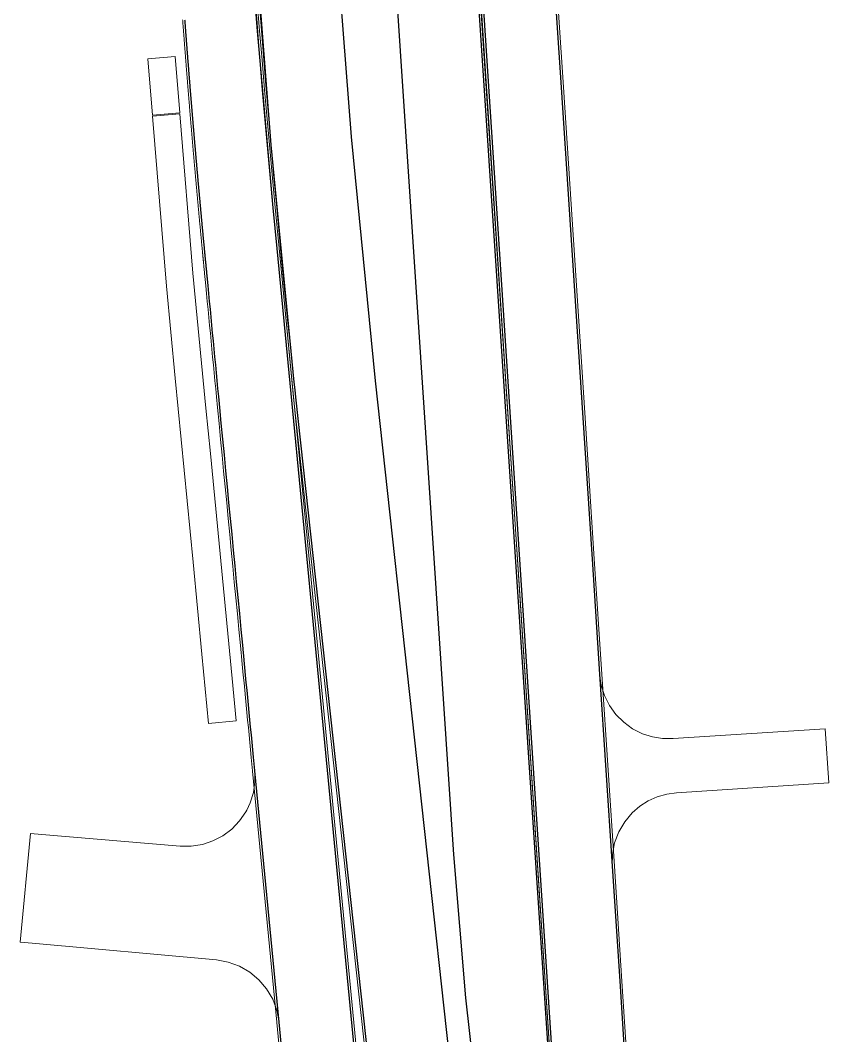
# Model space of a CAD drawing. Header units: metres. Extents: x 105145 to 106173, y 111785 to 118130.
# Drawn here: x 105866.5 to 105936.6, y 117326.3 to 117414.4 of the extents above; entities that cross this region are included whole.
import ezdxf

# ---------------------------------------------------------------- set-up
doc = ezdxf.new("R2010")
doc.units = ezdxf.units.M
for name, color, linetype, lineweight in [('10-PAV-BOCACALLE', 9, 'CONTINUOUS', 13), ('10-PAV-CALZADA-BRT', 12, 'CONTINUOUS', 30), ('10-PAV-CALZADA-MIXTA', 8, 'CONTINUOUS', 30), ('10-PAV-CICLORUTA', 76, 'CONTINUOUS', 18), ('10-PAV-SARDINEL', 252, 'CONTINUOUS', 13)]:
    doc.layers.add(name, color=color, linetype=linetype, lineweight=lineweight)

msp = doc.modelspace()

# ---------------------------------------------------------------- linework, layer by layer
at = {"layer": '10-PAV-BOCACALLE'}
for points in [[(105917.8277, 117341.0329), (105916.7363, 117357.6973), (105916.8749, 117356.7499), (105917.1625, 117355.8367), (105917.5916, 117354.9808), (105918.1515, 117354.2041), (105918.8278, 117353.5263), (105919.6033, 117352.9648), (105920.4582, 117352.5337), (105921.3182, 117352.2564), (105922.2101, 117352.1115), (105923.1137, 117352.1021), (105936.3093, 117352.9623), (105936.6149, 117348.2721), (105923.4247, 117347.4123), (105922.5692, 117347.2943), (105921.7395, 117347.0546), (105920.9528, 117346.6984), (105920.2253, 117346.2328), (105919.5723, 117345.6677), (105918.9151, 117344.888), (105918.3994, 117344.0082), (105918.0402, 117343.0539), (105917.8478, 117342.0524), (105917.8277, 117341.0329)], [(105888.9311, 117327.5192), (105888.7405, 117328.5364), (105888.3779, 117329.5057), (105887.8541, 117330.3983), (105887.1848, 117331.1876), (105886.3897, 117331.8501), (105885.4927, 117332.3662), (105884.5203, 117332.7204), (105883.5015, 117332.9023), (105867.5239, 117334.3495), (105866.4815, 117334.4439), (105867.3593, 117343.8817), (105868.3436, 117343.7976), (105880.3475, 117342.7787), (105881.318, 117342.775), (105882.2764, 117342.9278), (105883.1976, 117343.233), (105884.0576, 117343.6828), (105884.8338, 117344.2654), (105885.5059, 117344.9654), (105886.0564, 117345.7647), (105886.1315, 117345.8999), (105886.4289, 117346.5387), (105886.7069, 117347.4345), (105886.8419, 117348.3628), (105886.8305, 117349.3007), (105888.9311, 117327.5192)]]:
    msp.add_lwpolyline(points, close=True, dxfattribs=at)
at = {"layer": '10-PAV-CALZADA-BRT'}
for points in [[(105882.9785, 117584.4545), (105893.5419, 117425.5473), (105895.1807, 117404.3226), (105897.2725, 117383.1377), (105904.5071, 117317.0921)], [(105911.4741, 117189.2018), (105890.3867, 117381.7125), (105890.3143, 117382.3755), (105890.2423, 117383.0382), (105888.2314, 117403.603), (105886.6443, 117424.2049), (105877.8369, 117556.2667)], [(105906.5327, 117317.238), (105905.1241, 117329.6289), (105904.1029, 117342.0577), (105893.0977, 117507.61), (105890.2717, 117550.1217), (105890.1861, 117551.4089), (105890.1003, 117552.6957)], [(105897.1707, 117551.8735), (105897.2563, 117550.5859), (105900.0885, 117507.9806), (105918.1927, 117235.6379)]]:
    msp.add_lwpolyline(points, dxfattribs=at)
at = {"layer": '10-PAV-CALZADA-MIXTA'}
for points in [[(105875.5457, 117584.6099), (105886.1051, 117426.2769), (105887.1478, 117412.2086), (105888.3981, 117398.1573), (105888.7381, 117394.6319), (105892.1176, 117359.5874), (105907.4615, 117200.4745)], [(105918.4665, 117235.6525), (105896.4343, 117572.0341)], [(105902.6709, 117572.4427), (105908.8355, 117478.3238), (105909.4537, 117468.8855), (105910.3257, 117455.5724), (105911.9269, 117431.1261), (105912.5804, 117421.1473), (105913.4026, 117408.5933), (105915.2515, 117380.3655), (105916.0827, 117367.6759), (105916.7363, 117357.6973), (105917.8277, 117341.0329), (105918.4813, 117331.0543), (105919.2032, 117320.0327)], [(105890.133, 117315.0558), (105888.9327, 117327.5027), (105888.9311, 117327.5192), (105886.8305, 117349.3007), (105886.8274, 117349.3331), (105886.7148, 117350.5007), (105886.6524, 117351.1475), (105886.59, 117351.7943), (105886.5276, 117352.4411), (105886.4652, 117353.0879), (105886.4028, 117353.7347), (105886.3405, 117354.3813), (105886.2781, 117355.0281), (105886.2157, 117355.6749), (105886.1533, 117356.3217), (105886.091, 117356.9683), (105886.0286, 117357.6151), (105885.9662, 117358.2619), (105885.9038, 117358.9087), (105885.8681, 117359.2793), (105885.8415, 117359.5555), (105885.7785, 117360.2093), (105885.6459, 117361.5845), (105885.5796, 117362.2723), (105885.5133, 117362.9595), (105885.3806, 117364.3347), (105885.248, 117365.7099), (105885.1154, 117367.0851), (105884.9828, 117368.4603), (105884.8502, 117369.8355), (105884.7176, 117371.2107), (105884.585, 117372.5859), (105884.4524, 117373.9611), (105884.3198, 117375.3363), (105884.1872, 117376.7115), (105884.0546, 117378.0865), (105883.922, 117379.4617), (105883.7894, 117380.8369), (105883.6978, 117381.7863), (105883.6315, 117382.4739), (105883.5652, 117383.1615), (105883.4989, 117383.8489), (105883.4326, 117384.5367), (105883.3663, 117385.2241), (105883.3, 117385.9117), (105883.2337, 117386.5993), (105883.1674, 117387.2869), (105883.1011, 117387.9745), (105883.0348, 117388.6621), (105882.9685, 117389.3497), (105882.9022, 117390.0373), (105882.8359, 117390.7249), (105882.7696, 117391.4125), (105882.7166, 117391.9623), (105882.7083, 117392.0483), (105882.7, 117392.1341), (105882.6917, 117392.2201), (105882.6834, 117392.3061), (105882.6751, 117392.3921), (105882.6668, 117392.4779), (105882.6585, 117392.5639), (105882.6502, 117392.6499), (105882.6419, 117392.7359), (105882.6336, 117392.8217), (105882.6253, 117392.9077), (105882.617, 117392.9937), (105882.6087, 117393.0795), (105882.6004, 117393.1655), (105882.5921, 117393.2515), (105882.5873, 117393.3013), (105882.5831, 117393.3445), (105882.579, 117393.3873), (105882.5749, 117393.4303), (105882.5708, 117393.4733), (105882.5667, 117393.5163), (105882.5626, 117393.5593), (105882.5585, 117393.6023), (105882.5544, 117393.6451), (105882.5502, 117393.6881), (105882.5461, 117393.7311), (105882.542, 117393.7741), (105882.5378, 117393.8171), (105882.5336, 117393.8601), (105882.5295, 117393.9031), (105882.527, 117393.9291), (105882.5265, 117393.9345), (105882.526, 117393.9399), (105882.5255, 117393.9453), (105882.525, 117393.9507), (105882.5245, 117393.9561), (105882.524, 117393.9615), (105882.5235, 117393.9667), (105882.523, 117393.9721), (105882.5225, 117393.9775), (105882.522, 117393.9829), (105882.5215, 117393.9883), (105882.521, 117393.9937), (105882.5205, 117393.9991), (105882.52, 117394.0043), (105882.5194, 117394.0103), (105882.5189, 117394.0153), (105882.5185, 117394.0197), (105882.518, 117394.0247), (105882.5176, 117394.0294), (105882.5171, 117394.0332), (105882.5169, 117394.0365), (105882.5165, 117394.0405), (105882.5159, 117394.0466), (105882.5154, 117394.0509), (105882.5151, 117394.0545), (105882.5148, 117394.0581), (105882.5144, 117394.0617), (105882.5141, 117394.0651), (105882.5138, 117394.0687), (105882.5134, 117394.0723), (105882.513, 117394.0759), (105882.5126, 117394.0795), (105882.5123, 117394.0831), (105882.512, 117394.0867), (105882.5116, 117394.0903), (105882.5113, 117394.0939), (105882.511, 117394.0975), (105882.5106, 117394.1011), (105882.5101, 117394.1059), (105882.5094, 117394.1131), (105882.5087, 117394.1203), (105882.508, 117394.1275), (105882.5073, 117394.1347), (105882.5066, 117394.1417), (105882.5059, 117394.1489), (105882.5052, 117394.1561), (105882.5045, 117394.1633), (105882.5038, 117394.1705), (105882.5031, 117394.1777), (105882.5024, 117394.1849), (105882.5017, 117394.1921), (105882.501, 117394.1993), (105882.5003, 117394.2065), (105882.4996, 117394.2137), (105882.4983, 117394.2275), (105882.4969, 117394.2419), (105882.4955, 117394.2563), (105882.4941, 117394.2707), (105882.4927, 117394.2849), (105882.4913, 117394.2993), (105882.4899, 117394.3137), (105882.4885, 117394.3281), (105882.4871, 117394.3425), (105882.4857, 117394.3567), (105882.4843, 117394.3713), (105882.4829, 117394.3855), (105882.4815, 117394.3999), (105882.4801, 117394.4143), (105882.4787, 117394.4287), (105882.4751, 117394.4665), (105882.4696, 117394.5239), (105882.464, 117394.5815), (105882.4585, 117394.6389), (105882.453, 117394.6963), (105882.4474, 117394.7539), (105882.4419, 117394.8113), (105882.4363, 117394.8689), (105882.4308, 117394.9262), (105882.4253, 117394.9837), (105882.4198, 117395.041), (105882.4142, 117395.0987), (105882.4087, 117395.156), (105882.4031, 117395.2136), (105882.3976, 117395.271), (105882.3922, 117395.3284), (105882.3866, 117395.386), (105882.3811, 117395.4434), (105882.3756, 117395.5008), (105882.3701, 117395.5582), (105882.3645, 117395.6158), (105882.359, 117395.6732), (105882.3534, 117395.7308), (105882.348, 117395.7882), (105882.3439, 117395.8459), (105882.3385, 117395.9033), (105882.3331, 117395.9607), (105882.3275, 117396.0183), (105882.3221, 117396.0757), (105882.3167, 117396.1331), (105882.3113, 117396.1907), (105882.3059, 117396.2481), (105882.3005, 117396.3055), (105882.2951, 117396.3631), (105882.2897, 117396.4205), (105882.2843, 117396.4781), (105882.2789, 117396.5355), (105882.2735, 117396.5929), (105882.2681, 117396.6505), (105882.2629, 117396.7079), (105882.2575, 117396.7655), (105882.2521, 117396.8229), (105882.2467, 117396.8803), (105882.2413, 117396.9379), (105882.2359, 117396.9953), (105882.2305, 117397.0527), (105882.2251, 117397.1103), (105882.2197, 117397.1677), (105882.2145, 117397.2253), (105882.2091, 117397.2827), (105882.2037, 117397.3401), (105882.1985, 117397.3977), (105882.1931, 117397.4551), (105882.1877, 117397.5127), (105882.1825, 117397.5701), (105882.1771, 117397.6277), (105882.1719, 117397.6851), (105882.1665, 117397.7427), (105882.1611, 117397.8001), (105882.1559, 117397.8575), (105882.1505, 117397.9151), (105882.1451, 117397.9725), (105882.1399, 117398.0301), (105882.1347, 117398.0875), (105882.1293, 117398.1451), (105882.1241, 117398.2025), (105882.1187, 117398.2599), (105882.1135, 117398.3175), (105882.1083, 117398.3749), (105882.1029, 117398.4325), (105882.0977, 117398.4899), (105882.0923, 117398.5475), (105882.0871, 117398.6049), (105882.0819, 117398.6625), (105882.0765, 117398.7199), (105882.0713, 117398.7773), (105882.0659, 117398.8349), (105882.0607, 117398.8923), (105882.0555, 117398.9499), (105882.0503, 117399.0073), (105882.0451, 117399.0649), (105882.0399, 117399.1223), (105882.0345, 117399.1797), (105882.0295, 117399.2373), (105882.0241, 117399.2947), (105882.0189, 117399.3523), (105882.0137, 117399.4097), (105882.0085, 117399.4673), (105882.0033, 117399.5247), (105881.9981, 117399.5823), (105881.9929, 117399.6397), (105881.9875, 117399.6973), (105881.9825, 117399.7547), (105881.9773, 117399.8123), (105881.9721, 117399.8697), (105881.9669, 117399.9273), (105881.9617, 117399.9847), (105881.9565, 117400.0423), (105881.9513, 117400.0997), (105881.9461, 117400.1573), (105881.9411, 117400.2147), (105881.9359, 117400.2723), (105881.9307, 117400.3297), (105881.9255, 117400.3873), (105881.9203, 117400.4447), (105881.9151, 117400.5023), (105881.9099, 117400.5597), (105881.9049, 117400.6173), (105881.8997, 117400.6747), (105881.8945, 117400.7323), (105881.8895, 117400.7897), (105881.8843, 117400.8473), (105881.8791, 117400.9047), (105881.8741, 117400.9623), (105881.8689, 117401.0197), (105881.8639, 117401.0773), (105881.8587, 117401.1347), (105881.8537, 117401.1923), (105881.8485, 117401.2499), (105881.8433, 117401.3073), (105881.8383, 117401.3647), (105881.8331, 117401.4223), (105881.8279, 117401.4797), (105881.8229, 117401.5373), (105881.8179, 117401.5949), (105881.8127, 117401.6523), (105881.8077, 117401.7099), (105881.8027, 117401.7673), (105881.7975, 117401.8249), (105881.7925, 117401.8823), (105881.7875, 117401.9399), (105881.7823, 117401.9973), (105881.7773, 117402.0549), (105881.7723, 117402.1125), (105881.7673, 117402.1699), (105881.7621, 117402.2275), (105881.7571, 117402.2849), (105881.7521, 117402.3425), (105881.7469, 117402.3999), (105881.7419, 117402.4575), (105881.7369, 117402.5149), (105881.7319, 117402.5725), (105881.7269, 117402.6299), (105881.7219, 117402.6875), (105881.7169, 117402.7451), (105881.7119, 117402.8025), (105881.7069, 117402.8601), (105881.7019, 117402.9175), (105881.6969, 117402.9751), (105881.6919, 117403.0325), (105881.6867, 117403.0901), (105881.6817, 117403.1477), (105881.6767, 117403.2051), (105881.6717, 117403.2627), (105881.6667, 117403.3201), (105881.6617, 117403.3777), (105881.6569, 117403.4351), (105881.6519, 117403.4927), (105881.6469, 117403.5503), (105881.6419, 117403.6077), (105881.6371, 117403.6653), (105881.6321, 117403.7227), (105881.6271, 117403.7803), (105881.6221, 117403.8379), (105881.6171, 117403.8953), (105881.6123, 117403.9529), (105881.6073, 117404.0103), (105881.6023, 117404.0679), (105881.5973, 117404.1255), (105881.5923, 117404.1829), (105881.5875, 117404.2405), (105881.5825, 117404.2979), (105881.5777, 117404.3555), (105881.5727, 117404.4131), (105881.5679, 117404.4705), (105881.5629, 117404.5281), (105881.5581, 117404.5855), (105881.5531, 117404.6431), (105881.5483, 117404.7007), (105881.5433, 117404.7581), (105881.5385, 117404.8157), (105881.5335, 117404.8733), (105881.5287, 117404.9307), (105881.5237, 117404.9883), (105881.5187, 117405.0457), (105881.5139, 117405.1033), (105881.5091, 117405.1609), (105881.5043, 117405.2183), (105881.4993, 117405.2759), (105881.4945, 117405.3335), (105881.4897, 117405.3909), (105881.4847, 117405.4485), (105881.4799, 117405.5059), (105881.4751, 117405.5635), (105881.4703, 117405.6211), (105881.4653, 117405.6785), (105881.4605, 117405.7361), (105881.4557, 117405.7937), (105881.4509, 117405.8511), (105881.4459, 117405.9087), (105881.4411, 117405.9663), (105881.4363, 117406.0237), (105881.4315, 117406.0813), (105881.4267, 117406.1387), (105881.4219, 117406.1963), (105881.4171, 117406.2539), (105881.4123, 117406.3113), (105881.4075, 117406.3689), (105881.4027, 117406.4265), (105881.3979, 117406.4839), (105881.3931, 117406.5415), (105881.3883, 117406.5991), (105881.3835, 117406.6567), (105881.3787, 117406.7141), (105881.3739, 117406.7717), (105881.3691, 117406.8293), (105881.3645, 117406.8867), (105881.3597, 117406.9443), (105881.3549, 117407.0019), (105881.3503, 117407.0593), (105881.3455, 117407.1169), (105881.3407, 117407.1745), (105881.3359, 117407.2319), (105881.3313, 117407.2895), (105881.3265, 117407.3471), (105881.3217, 117407.4045), (105881.3169, 117407.4621), (105881.3123, 117407.5197), (105881.3075, 117407.5771), (105881.3027, 117407.6347), (105881.2979, 117407.6923), (105881.2933, 117407.7499), (105881.2885, 117407.8073), (105881.2839, 117407.8649), (105881.2791, 117407.9225), (105881.2745, 117407.9799), (105881.2699, 117408.0375), (105881.2651, 117408.0951), (105881.2605, 117408.1525), (105881.2557, 117408.2101), (105881.2511, 117408.2677), (105881.2463, 117408.3251), (105881.2417, 117408.3827), (105881.2369, 117408.4403), (105881.2323, 117408.4977), (105881.2275, 117408.5553), (105881.2229, 117408.6129), (105881.2183, 117408.6705), (105881.2137, 117408.7279), (105881.2089, 117408.7855), (105881.2043, 117408.8431), (105881.1997, 117408.9007), (105881.1951, 117408.9581), (105881.1905, 117409.0157), (105881.1857, 117409.0733), (105881.1811, 117409.1307), (105881.1765, 117409.1883), (105881.1719, 117409.2459), (105881.1671, 117409.3035), (105881.1625, 117409.3609), (105881.1579, 117409.4185), (105881.1533, 117409.4761), (105881.1487, 117409.5337), (105881.1441, 117409.5911), (105881.1395, 117409.6487), (105881.1349, 117409.7063), (105881.1303, 117409.7639), (105881.1257, 117409.8213), (105881.1211, 117409.8789), (105881.1165, 117409.9365), (105881.1119, 117409.9941), (105881.1075, 117410.0515), (105881.1029, 117410.1091), (105881.0981, 117410.1667), (105881.0937, 117410.2243), (105881.0891, 117410.2817), (105881.0845, 117410.3393), (105881.0799, 117410.3969), (105881.0753, 117410.4543), (105881.0709, 117410.5119), (105881.0663, 117410.5695), (105881.0617, 117410.6271), (105881.0573, 117410.6847), (105881.0527, 117410.7421), (105881.0481, 117410.7997), (105881.0437, 117410.8573), (105881.0391, 117410.9149), (105881.0345, 117410.9725), (105881.0301, 117411.0299), (105881.0255, 117411.0875), (105881.0209, 117411.1451), (105881.0165, 117411.2027), (105881.0119, 117411.2601), (105881.0075, 117411.3177), (105881.0029, 117411.3753), (105880.9985, 117411.4329), (105880.9941, 117411.4905), (105880.9895, 117411.5479), (105880.9851, 117411.6055), (105880.9805, 117411.6631), (105880.9761, 117411.7207), (105880.9715, 117411.7781), (105880.9671, 117411.8357), (105880.9627, 117411.8933), (105880.9581, 117411.9509), (105880.9537, 117412.0085), (105880.9491, 117412.0659), (105880.9447, 117412.1235), (105880.9403, 117412.1811), (105880.9359, 117412.2387), (105880.9313, 117412.2961), (105880.9269, 117412.3537), (105880.9225, 117412.4113), (105880.9181, 117412.4689), (105880.9137, 117412.5265), (105880.9093, 117412.5841), (105880.9049, 117412.6415), (105880.9003, 117412.6991), (105880.8959, 117412.7567), (105880.8915, 117412.8143), (105880.8871, 117412.8719), (105880.8827, 117412.9293), (105880.8783, 117412.9869), (105880.8739, 117413.0445), (105880.8695, 117413.1021), (105880.8651, 117413.1597), (105880.8607, 117413.2173), (105880.8563, 117413.2747), (105880.8519, 117413.3323), (105880.8475, 117413.3899), (105880.8433, 117413.4475), (105880.8389, 117413.5051), (105880.8345, 117413.5627), (105880.8301, 117413.6201), (105880.8257, 117413.6777), (105880.8213, 117413.7353), (105880.8171, 117413.7929), (105880.8127, 117413.8505), (105880.8083, 117413.9081), (105880.8039, 117413.9655), (105880.7997, 117414.0231), (105880.7953, 117414.0807), (105880.7909, 117414.1383), (105880.7867, 117414.1959), (105880.7823, 117414.2535), (105880.7781, 117414.3109), (105880.7737, 117414.3685), (105880.7693, 117414.4261)]]:
    msp.add_lwpolyline(points, dxfattribs=at)
at = {"layer": '10-PAV-CICLORUTA'}
for points in [[(105880.3217, 117406.3945), (105877.9543, 117406.2025), (105877.5577, 117411.0845), (105879.9225, 117411.2709), (105880.3217, 117406.3945)], [(105881.4615, 117392.4743), (105881.8383, 117388.5691), (105882.2149, 117384.6639), (105882.5915, 117380.7587), (105882.9681, 117376.8535), (105883.3445, 117372.9483), (105883.7211, 117369.0431), (105884.0977, 117365.1379), (105884.4743, 117361.2325), (105884.8509, 117357.3273), (105885.2047, 117353.6593), (105882.8157, 117353.4289), (105882.2355, 117359.4463), (105881.4661, 117367.4239), (105880.6969, 117375.4015), (105879.9277, 117383.3791), (105879.1583, 117391.3567), (105877.9627, 117406.1011), (105880.3299, 117406.2949), (105881.4615, 117392.4743)]]:
    msp.add_lwpolyline(points, close=True, dxfattribs=at)
at = {"layer": '10-PAV-SARDINEL'}
for points in [[(105907.4615, 117200.4745), (105892.1176, 117359.5874), (105888.7381, 117394.6319), (105888.3981, 117398.1573), (105888.1553, 117400.7107), (105887.9194, 117403.2647), (105887.6904, 117405.8194), (105887.4682, 117408.3746), (105887.2528, 117410.9305), (105887.0444, 117413.4869), (105886.8428, 117416.0439), (105886.6481, 117418.6014), (105886.4602, 117421.1594), (105886.2792, 117423.7179), (105886.1051, 117426.2769), (105875.5457, 117584.6099)], [(105875.7453, 117584.6233), (105886.3047, 117426.2904), (105886.4788, 117423.7318), (105886.6597, 117421.1738), (105886.8475, 117418.6163), (105887.0422, 117416.0594), (105887.2438, 117413.5029), (105887.4522, 117410.947), (105887.6675, 117408.3917), (105887.8896, 117405.837), (105888.1186, 117403.2829), (105888.3545, 117400.7294), (105888.5972, 117398.1764), (105888.9372, 117394.6511), (105892.3167, 117359.6066), (105907.6606, 117200.4937)], [(105918.2669, 117235.6394), (105896.2347, 117572.021)], [(105896.4343, 117572.0341), (105918.4665, 117235.6525)], [(105919.2032, 117320.0327), (105918.4813, 117331.0543), (105917.8277, 117341.0329), (105916.7363, 117357.6973), (105916.0827, 117367.6759), (105915.2515, 117380.3655), (105913.4026, 117408.5933), (105912.5804, 117421.1473), (105911.9269, 117431.1261), (105910.3257, 117455.5724), (105909.4537, 117468.8855), (105908.8355, 117478.3238), (105902.6709, 117572.4427)], [(105902.8705, 117572.4558), (105909.0351, 117478.3369), (105909.6533, 117468.8986), (105910.5253, 117455.5855), (105912.1265, 117431.1392), (105912.78, 117421.1604), (105913.6022, 117408.6064), (105915.4511, 117380.3786), (105916.2823, 117367.689), (105916.9359, 117357.7104), (105918.0273, 117341.046), (105918.6809, 117331.0674), (105919.4028, 117320.0458)], [(105911.2753, 117189.18), (105890.1879, 117381.6908), (105888.9372, 117394.6511), (105888.5972, 117398.1764), (105888.3545, 117400.7294), (105888.1186, 117403.2829), (105887.8896, 117405.837), (105887.6675, 117408.3917), (105887.4522, 117410.947), (105887.2438, 117413.5029), (105887.0422, 117416.0594), (105886.8475, 117418.6163), (105886.6597, 117421.1738), (105886.4788, 117423.7318), (105886.3107, 117426.2019), (105886.3048, 117426.2904), (105877.6373, 117556.2534)], [(105877.8369, 117556.2667), (105886.6443, 117424.2049), (105886.8195, 117421.6279), (105887.0013, 117419.0514), (105887.1897, 117416.4754), (105887.3848, 117413.8999), (105887.5865, 117411.3249), (105887.7948, 117408.7504), (105888.0098, 117406.1764), (105888.2314, 117403.603), (105888.4596, 117401.0302), (105888.6944, 117398.458), (105888.9358, 117395.8864), (105889.1839, 117393.3154), (105889.4386, 117390.7451), (105889.6999, 117388.1755), (105889.9678, 117385.6065), (105890.2423, 117383.0382), (105890.3143, 117382.3755), (105890.3867, 117381.7125), (105911.4741, 117189.2018)], [(105918.1927, 117235.6379), (105900.0885, 117507.9806), (105897.2563, 117550.5859), (105897.1707, 117551.8735)], [(105897.3703, 117551.8868), (105897.4559, 117550.5992), (105900.2881, 117507.9939), (105909.8176, 117364.6403), (105918.2669, 117235.6394)], [(105889.9339, 117315.0366), (105888.7336, 117327.4835), (105888.732, 117327.5), (105886.6314, 117349.2816), (105886.6283, 117349.314), (105886.5157, 117350.4815), (105886.4533, 117351.1283), (105886.3909, 117351.7751), (105886.3285, 117352.4219), (105886.2661, 117353.0687), (105886.2037, 117353.7155), (105886.1414, 117354.3621), (105886.079, 117355.0089), (105886.0166, 117355.6557), (105885.9542, 117356.3025), (105885.8919, 117356.9491), (105885.8295, 117357.5959), (105885.7671, 117358.2427), (105885.7047, 117358.8895), (105885.669, 117359.2601), (105885.6424, 117359.5363), (105885.5794, 117360.1901), (105885.4468, 117361.5653), (105885.3805, 117362.2531), (105885.3142, 117362.9403), (105885.1815, 117364.3155), (105885.0489, 117365.6907), (105884.9163, 117367.0659), (105884.7837, 117368.4411), (105884.6511, 117369.8163), (105884.5185, 117371.1915), (105884.3859, 117372.5667), (105884.2533, 117373.9419), (105884.1207, 117375.3171), (105883.9881, 117376.6923), (105883.8555, 117378.0673), (105883.7229, 117379.4425), (105883.5903, 117380.8177), (105883.4987, 117381.7671), (105883.4324, 117382.4547), (105883.3661, 117383.1423), (105883.2998, 117383.8297), (105883.2335, 117384.5175), (105883.1672, 117385.2049), (105883.1009, 117385.8925), (105883.0346, 117386.5801), (105882.9683, 117387.2677), (105882.902, 117387.9553), (105882.8357, 117388.6429), (105882.7694, 117389.3305), (105882.7031, 117390.0181), (105882.6368, 117390.7057), (105882.5705, 117391.3933), (105882.5175, 117391.9431), (105882.5092, 117392.0291), (105882.5009, 117392.1149), (105882.4926, 117392.2009), (105882.4843, 117392.2869), (105882.476, 117392.3729), (105882.4677, 117392.4587), (105882.4594, 117392.5447), (105882.4511, 117392.6307), (105882.4428, 117392.7167), (105882.4345, 117392.8025), (105882.4262, 117392.8885), (105882.4179, 117392.9745), (105882.4096, 117393.0603), (105882.4013, 117393.1463), (105882.393, 117393.2323), (105882.3882, 117393.282), (105882.384, 117393.3253), (105882.3799, 117393.3683), (105882.3758, 117393.4113), (105882.3717, 117393.4543), (105882.3676, 117393.4973), (105882.3635, 117393.5403), (105882.3594, 117393.5833), (105882.3553, 117393.6259), (105882.3511, 117393.6689), (105882.347, 117393.7121), (105882.3429, 117393.7549), (105882.3387, 117393.7977), (105882.3345, 117393.8409), (105882.3304, 117393.8841), (105882.3279, 117393.9104), (105882.3274, 117393.9161), (105882.3269, 117393.9215), (105882.3264, 117393.9269), (105882.3259, 117393.9323), (105882.3254, 117393.9377), (105882.3249, 117393.9428), (105882.3244, 117393.948), (105882.3239, 117393.9537), (105882.3234, 117393.9591), (105882.3229, 117393.9645), (105882.3224, 117393.9699), (105882.3219, 117393.9753), (105882.3214, 117393.9804), (105882.321, 117393.9848), (105882.3204, 117393.9904), (105882.3198, 117393.9963), (105882.3194, 117394.0007), (105882.319, 117394.006), (105882.3197, 117394.0128), (105882.3187, 117394.0169), (105882.3178, 117394.021), (105882.3173, 117394.0255), (105882.3162, 117394.0349), (105882.3158, 117394.0385), (105882.3154, 117394.0428), (105882.3142, 117394.0574), (105882.3139, 117394.0634), (105882.3134, 117394.069), (105882.314, 117394.0752), (105882.3117, 117394.0801), (105882.3111, 117394.0859), (105882.3103, 117394.0937), (105882.3096, 117394.1009), (105882.3089, 117394.1081), (105882.3083, 117394.1151), (105882.3076, 117394.1221), (105882.3068, 117394.1295), (105882.3061, 117394.1367), (105882.3054, 117394.1439), (105882.3047, 117394.1511), (105882.304, 117394.1583), (105882.3033, 117394.1655), (105882.3026, 117394.1727), (105882.3019, 117394.1799), (105882.3012, 117394.1871), (105882.3005, 117394.1946), (105882.2992, 117394.2084), (105882.2978, 117394.2225), (105882.2964, 117394.2369), (105882.2951, 117394.2512), (105882.2937, 117394.2654), (105882.2922, 117394.2799), (105882.2908, 117394.2943), (105882.2894, 117394.3087), (105882.2881, 117394.323), (105882.2867, 117394.3374), (105882.2853, 117394.352), (105882.2839, 117394.366), (105882.2824, 117394.3805), (105882.281, 117394.3949), (105882.2796, 117394.4095), (105882.276, 117394.4475), (105882.2705, 117394.5047), (105882.2649, 117394.5623), (105882.2594, 117394.6198), (105882.2539, 117394.6771), (105882.2483, 117394.7347), (105882.2428, 117394.7921), (105882.2372, 117394.8497), (105882.2317, 117394.9072), (105882.2262, 117394.9647), (105882.2207, 117395.0218), (105882.2151, 117395.0795), (105882.2096, 117395.1368), (105882.204, 117395.1944), (105882.1985, 117395.2521), (105882.1931, 117395.3094), (105882.1875, 117395.3668), (105882.182, 117395.4243), (105882.1765, 117395.4817), (105882.171, 117395.539), (105882.1654, 117395.5966), (105882.1599, 117395.654), (105882.1543, 117395.7118), (105882.1489, 117395.7695), (105882.1485, 117395.774), (105882.1445, 117395.8307), (105882.1394, 117395.8846), (105882.134, 117395.9417), (105882.1284, 117395.9993), (105882.123, 117396.057), (105882.1176, 117396.1144), (105882.1122, 117396.172), (105882.1068, 117396.2294), (105882.1014, 117396.2868), (105882.096, 117396.3444), (105882.0906, 117396.4018), (105882.0852, 117396.4594), (105882.0798, 117396.5168), (105882.0744, 117396.5742), (105882.069, 117396.6322), (105882.0638, 117396.6896), (105882.0584, 117396.7468), (105882.053, 117396.8042), (105882.0476, 117396.8616), (105882.0422, 117396.9192), (105882.0368, 117396.9766), (105882.0314, 117397.034), (105882.026, 117397.0916), (105882.0206, 117397.1494), (105882.0154, 117397.207), (105882.01, 117397.264), (105882.0046, 117397.3218), (105881.9994, 117397.3794), (105881.994, 117397.4364), (105881.9886, 117397.4944), (105881.9834, 117397.5518), (105881.978, 117397.6094), (105881.9728, 117397.6668), (105881.9674, 117397.724), (105881.962, 117397.7818), (105881.9568, 117397.8392), (105881.9514, 117397.8964), (105881.946, 117397.9542), (105881.9407, 117398.0121), (105881.9356, 117398.0692), (105881.9302, 117398.1268), (105881.925, 117398.1842), (105881.9196, 117398.2416), (105881.9143, 117398.2995), (105881.9092, 117398.3566), (105881.9038, 117398.4142), (105881.8986, 117398.4716), (105881.8932, 117398.5292), (105881.8879, 117398.5869), (105881.8828, 117398.6442), (105881.8774, 117398.7016), (105881.8722, 117398.759), (105881.8668, 117398.8166), (105881.8615, 117398.8743), (105881.8563, 117398.9319), (105881.8511, 117398.9893), (105881.8459, 117399.0469), (105881.8408, 117399.104), (105881.8353, 117399.1617), (105881.8303, 117399.2193), (105881.825, 117399.2764), (105881.8197, 117399.3343), (105881.8145, 117399.3917), (105881.8093, 117399.4493), (105881.8041, 117399.5067), (105881.7989, 117399.5643), (105881.7938, 117399.6214), (105881.7884, 117399.6793), (105881.7833, 117399.737), (105881.7781, 117399.7943), (105881.7729, 117399.8517), (105881.7677, 117399.9093), (105881.7625, 117399.9667), (105881.7573, 117400.0243), (105881.7521, 117400.0817), (105881.7469, 117400.1396), (105881.7419, 117400.197), (105881.7367, 117400.2543), (105881.7315, 117400.3117), (105881.7263, 117400.3693), (105881.7211, 117400.4267), (105881.7159, 117400.4843), (105881.7107, 117400.5421), (105881.7057, 117400.5997), (105881.7005, 117400.6567), (105881.6953, 117400.7146), (105881.6903, 117400.772), (105881.6851, 117400.8293), (105881.6799, 117400.8871), (105881.6749, 117400.9447), (105881.6697, 117401.0021), (105881.6647, 117401.0597), (105881.6595, 117401.1171), (105881.6545, 117401.1747), (105881.6493, 117401.2319), (105881.6441, 117401.2896), (105881.6391, 117401.347), (105881.6339, 117401.4043), (105881.6287, 117401.4621), (105881.6236, 117401.52), (105881.6187, 117401.5773), (105881.6135, 117401.6347), (105881.6085, 117401.6926), (105881.6035, 117401.7496), (105881.5983, 117401.8072), (105881.5933, 117401.865), (105881.5883, 117401.9223), (105881.5831, 117401.9797), (105881.578, 117402.0376), (105881.5731, 117402.0952), (105881.5681, 117402.1522), (105881.5629, 117402.2098), (105881.5579, 117402.2676), (105881.5529, 117402.3249), (105881.5477, 117402.3823), (105881.5427, 117402.4402), (105881.5377, 117402.4976), (105881.5327, 117402.5552), (105881.5277, 117402.6126), (105881.5226, 117402.6702), (105881.5177, 117402.7278), (105881.5127, 117402.7852), (105881.5077, 117402.8428), (105881.5027, 117402.9002), (105881.4977, 117402.9578), (105881.4927, 117403.0148), (105881.4875, 117403.0725), (105881.4825, 117403.1304), (105881.4775, 117403.1878), (105881.4725, 117403.2454), (105881.4675, 117403.3028), (105881.4624, 117403.3607), (105881.4576, 117403.4181), (105881.4526, 117403.4754), (105881.4477, 117403.533), (105881.4427, 117403.5907), (105881.4379, 117403.6483), (105881.4329, 117403.7054), (105881.4278, 117403.763), (105881.4229, 117403.8206), (105881.4179, 117403.8783), (105881.4131, 117403.9359), (105881.4081, 117403.993), (105881.403, 117404.0506), (105881.3981, 117404.1082), (105881.3931, 117404.1659), (105881.3883, 117404.2235), (105881.3833, 117404.2809), (105881.3784, 117404.3386), (105881.3734, 117404.3961), (105881.3686, 117404.4535), (105881.3636, 117404.5111), (105881.3588, 117404.5685), (105881.3538, 117404.6262), (105881.3491, 117404.6837), (105881.3441, 117404.7411), (105881.3392, 117404.7988), (105881.3342, 117404.8563), (105881.3294, 117404.9137), (105881.3245, 117404.971), (105881.3195, 117405.0287), (105881.3146, 117405.0867), (105881.3098, 117405.1443), (105881.305, 117405.2013), (105881.3, 117405.259), (105881.2952, 117405.3169), (105881.2904, 117405.3739), (105881.2854, 117405.4315), (105881.2806, 117405.4893), (105881.2758, 117405.5469), (105881.2711, 117405.6041), (105881.2661, 117405.6615), (105881.2612, 117405.7195), (105881.2564, 117405.7771), (105881.2516, 117405.8341), (105881.2466, 117405.8918), (105881.2418, 117405.9497), (105881.237, 117406.0071), (105881.2322, 117406.0647), (105881.2274, 117406.1221), (105881.2226, 117406.1797), (105881.2178, 117406.2373), (105881.213, 117406.2947), (105881.2082, 117406.3523), (105881.2034, 117406.4099), (105881.1986, 117406.4673), (105881.1938, 117406.5249), (105881.189, 117406.5825), (105881.1842, 117406.6401), (105881.1794, 117406.6975), (105881.1746, 117406.7551), (105881.1698, 117406.813), (105881.1652, 117406.8704), (105881.1604, 117406.9277), (105881.1556, 117406.9856), (105881.151, 117407.043), (105881.1462, 117407.1003), (105881.1414, 117407.1579), (105881.1366, 117407.2156), (105881.132, 117407.2733), (105881.1272, 117407.3305), (105881.1224, 117407.3879), (105881.1176, 117407.4459), (105881.113, 117407.5034), (105881.1082, 117407.5605), (105881.1034, 117407.6181), (105881.0986, 117407.6761), (105881.094, 117407.7336), (105881.0892, 117407.791), (105881.0846, 117407.8487), (105881.0798, 117407.9062), (105881.0751, 117407.964), (105881.0706, 117408.0213), (105881.0658, 117408.0788), (105881.0612, 117408.1362), (105881.0564, 117408.1939), (105881.0518, 117408.2514), (105881.047, 117408.3088), (105881.0424, 117408.3665), (105881.0376, 117408.424), (105881.033, 117408.4814), (105881.0282, 117408.5391), (105881.0235, 117408.597), (105881.0189, 117408.6546), (105881.0144, 117408.7116), (105881.0096, 117408.7693), (105881.0049, 117408.8272), (105881.0003, 117408.8848), (105880.9957, 117408.9422), (105880.9912, 117408.9995), (105880.9864, 117409.057), (105880.9817, 117409.1148), (105880.9771, 117409.1724), (105880.9726, 117409.2297), (105880.9678, 117409.2872), (105880.9631, 117409.345), (105880.9585, 117409.4026), (105880.9539, 117409.4602), (105880.9493, 117409.5178), (105880.9447, 117409.5752), (105880.9401, 117409.6328), (105880.9355, 117409.6904), (105880.9309, 117409.748), (105880.9263, 117409.8054), (105880.9217, 117409.863), (105880.9171, 117409.9206), (105880.9125, 117409.9785), (105880.9081, 117410.0359), (105880.9036, 117410.0929), (105880.8988, 117410.1508), (105880.8943, 117410.2087), (105880.8897, 117410.2658), (105880.8851, 117410.3234), (105880.8805, 117410.381), (105880.8759, 117410.4387), (105880.8715, 117410.4964), (105880.8669, 117410.5536), (105880.8623, 117410.6116), (105880.8579, 117410.6691), (105880.8533, 117410.7262), (105880.8487, 117410.7842), (105880.8443, 117410.8418), (105880.8397, 117410.899), (105880.8351, 117410.9569), (105880.8307, 117411.0143), (105880.8261, 117411.0716), (105880.8215, 117411.1296), (105880.8171, 117411.1871), (105880.8125, 117411.2445), (105880.8081, 117411.3022), (105880.8035, 117411.3598), (105880.7991, 117411.4177), (105880.7947, 117411.4749), (105880.7901, 117411.5323), (105880.7857, 117411.59), (105880.7811, 117411.6476), (105880.7767, 117411.7051), (105880.7721, 117411.7625), (105880.7677, 117411.8205), (105880.7633, 117411.8778), (105880.7587, 117411.9354), (105880.7543, 117411.9929), (105880.7497, 117412.0503), (105880.7453, 117412.1083), (105880.7409, 117412.1659), (105880.7365, 117412.2231), (105880.7319, 117412.2805), (105880.7275, 117412.3385), (105880.7231, 117412.3961), (105880.7187, 117412.4537), (105880.7143, 117412.5113), (105880.7099, 117412.5689), (105880.7055, 117412.6259), (105880.7009, 117412.6836), (105880.6965, 117412.7415), (105880.6921, 117412.7991), (105880.6877, 117412.8567), (105880.6833, 117412.9141), (105880.6789, 117412.9717), (105880.6745, 117413.0293), (105880.6701, 117413.0869), (105880.6657, 117413.1445), (105880.6613, 117413.2021), (105880.6569, 117413.2595), (105880.6525, 117413.3171), (105880.6481, 117413.3751), (105880.6439, 117413.4327), (105880.6395, 117413.4899), (105880.6351, 117413.5475), (105880.6307, 117413.6049), (105880.6263, 117413.6625), (105880.6219, 117413.7205), (105880.6177, 117413.7781), (105880.6133, 117413.8353), (105880.6089, 117413.8929), (105880.6045, 117413.9506), (105880.6003, 117414.0083), (105880.5959, 117414.0655), (105880.5915, 117414.1235), (105880.5873, 117414.1811), (105880.5829, 117414.2386), (105880.5787, 117414.296), (105880.5743, 117414.3533), (105880.5699, 117414.4113), (105880.5657, 117414.4689)], [(105880.7693, 117414.4261), (105880.7737, 117414.3685), (105880.7781, 117414.3109), (105880.7823, 117414.2535), (105880.7867, 117414.1959), (105880.7909, 117414.1383), (105880.7953, 117414.0807), (105880.7997, 117414.0231), (105880.8039, 117413.9655), (105880.8083, 117413.9081), (105880.8127, 117413.8505), (105880.8171, 117413.7929), (105880.8213, 117413.7353), (105880.8257, 117413.6777), (105880.8301, 117413.6201), (105880.8345, 117413.5627), (105880.8389, 117413.5051), (105880.8433, 117413.4475), (105880.8475, 117413.3899), (105880.8519, 117413.3323), (105880.8563, 117413.2747), (105880.8607, 117413.2173), (105880.8651, 117413.1597), (105880.8695, 117413.1021), (105880.8739, 117413.0445), (105880.8783, 117412.9869), (105880.8827, 117412.9293), (105880.8871, 117412.8719), (105880.8915, 117412.8143), (105880.8959, 117412.7567), (105880.9003, 117412.6991), (105880.9049, 117412.6415), (105880.9093, 117412.5841), (105880.9137, 117412.5265), (105880.9181, 117412.4689), (105880.9225, 117412.4113), (105880.9269, 117412.3537), (105880.9313, 117412.2961), (105880.9359, 117412.2387), (105880.9403, 117412.1811), (105880.9447, 117412.1235), (105880.9491, 117412.0659), (105880.9537, 117412.0085), (105880.9581, 117411.9509), (105880.9627, 117411.8933), (105880.9671, 117411.8357), (105880.9715, 117411.7781), (105880.9761, 117411.7207), (105880.9805, 117411.6631), (105880.9851, 117411.6055), (105880.9895, 117411.5479), (105880.9941, 117411.4905), (105880.9985, 117411.4329), (105881.0029, 117411.3753), (105881.0075, 117411.3177), (105881.0119, 117411.2601), (105881.0165, 117411.2027), (105881.0209, 117411.1451), (105881.0255, 117411.0875), (105881.0301, 117411.0299), (105881.0345, 117410.9725), (105881.0391, 117410.9149), (105881.0437, 117410.8573), (105881.0481, 117410.7997), (105881.0527, 117410.7421), (105881.0573, 117410.6847), (105881.0617, 117410.6271), (105881.0663, 117410.5695), (105881.0709, 117410.5119), (105881.0753, 117410.4543), (105881.0799, 117410.3969), (105881.0845, 117410.3393), (105881.0891, 117410.2817), (105881.0937, 117410.2243), (105881.0981, 117410.1667), (105881.1029, 117410.1091), (105881.1075, 117410.0515), (105881.1119, 117409.9941), (105881.1165, 117409.9365), (105881.1211, 117409.8789), (105881.1257, 117409.8213), (105881.1303, 117409.7639), (105881.1349, 117409.7063), (105881.1395, 117409.6487), (105881.1441, 117409.5911), (105881.1487, 117409.5337), (105881.1533, 117409.4761), (105881.1579, 117409.4185), (105881.1625, 117409.3609), (105881.1671, 117409.3035), (105881.1719, 117409.2459), (105881.1765, 117409.1883), (105881.1811, 117409.1307), (105881.1857, 117409.0733), (105881.1905, 117409.0157), (105881.1951, 117408.9581), (105881.1997, 117408.9007), (105881.2043, 117408.8431), (105881.2089, 117408.7855), (105881.2137, 117408.7279), (105881.2183, 117408.6705), (105881.2229, 117408.6129), (105881.2275, 117408.5553), (105881.2323, 117408.4977), (105881.2369, 117408.4403), (105881.2417, 117408.3827), (105881.2463, 117408.3251), (105881.2511, 117408.2677), (105881.2557, 117408.2101), (105881.2605, 117408.1525), (105881.2651, 117408.0951), (105881.2699, 117408.0375), (105881.2745, 117407.9799), (105881.2791, 117407.9225), (105881.2839, 117407.8649), (105881.2885, 117407.8073), (105881.2933, 117407.7499), (105881.2979, 117407.6923), (105881.3027, 117407.6347), (105881.3075, 117407.5771), (105881.3123, 117407.5197), (105881.3169, 117407.4621), (105881.3217, 117407.4045), (105881.3265, 117407.3471), (105881.3313, 117407.2895), (105881.3359, 117407.2319), (105881.3407, 117407.1745), (105881.3455, 117407.1169), (105881.3503, 117407.0593), (105881.3549, 117407.0019), (105881.3597, 117406.9443), (105881.3645, 117406.8867), (105881.3691, 117406.8293), (105881.3739, 117406.7717), (105881.3787, 117406.7141), (105881.3835, 117406.6567), (105881.3883, 117406.5991), (105881.3931, 117406.5415), (105881.3979, 117406.4839), (105881.4027, 117406.4265), (105881.4075, 117406.3689), (105881.4123, 117406.3113), (105881.4171, 117406.2539), (105881.4219, 117406.1963), (105881.4267, 117406.1387), (105881.4315, 117406.0813), (105881.4363, 117406.0237), (105881.4411, 117405.9663), (105881.4459, 117405.9087), (105881.4509, 117405.8511), (105881.4557, 117405.7937), (105881.4605, 117405.7361), (105881.4653, 117405.6785), (105881.4703, 117405.6211), (105881.4751, 117405.5635), (105881.4799, 117405.5059), (105881.4847, 117405.4485), (105881.4897, 117405.3909), (105881.4945, 117405.3335), (105881.4993, 117405.2759), (105881.5043, 117405.2183), (105881.5091, 117405.1609), (105881.5139, 117405.1033), (105881.5187, 117405.0457), (105881.5237, 117404.9883), (105881.5287, 117404.9307), (105881.5335, 117404.8733), (105881.5385, 117404.8157), (105881.5433, 117404.7581), (105881.5483, 117404.7007), (105881.5531, 117404.6431), (105881.5581, 117404.5855), (105881.5629, 117404.5281), (105881.5679, 117404.4705), (105881.5727, 117404.4131), (105881.5777, 117404.3555), (105881.5825, 117404.2979), (105881.5875, 117404.2405), (105881.5923, 117404.1829), (105881.5973, 117404.1255), (105881.6023, 117404.0679), (105881.6073, 117404.0103), (105881.6123, 117403.9529), (105881.6171, 117403.8953), (105881.6221, 117403.8379), (105881.6271, 117403.7803), (105881.6321, 117403.7227), (105881.6371, 117403.6653), (105881.6419, 117403.6077), (105881.6469, 117403.5503), (105881.6519, 117403.4927), (105881.6569, 117403.4351), (105881.6617, 117403.3777), (105881.6667, 117403.3201), (105881.6717, 117403.2627), (105881.6767, 117403.2051), (105881.6817, 117403.1477), (105881.6867, 117403.0901), (105881.6919, 117403.0325), (105881.6969, 117402.9751), (105881.7019, 117402.9175), (105881.7069, 117402.8601), (105881.7119, 117402.8025), (105881.7169, 117402.7451), (105881.7219, 117402.6875), (105881.7269, 117402.6299), (105881.7319, 117402.5725), (105881.7369, 117402.5149), (105881.7419, 117402.4575), (105881.7469, 117402.3999), (105881.7521, 117402.3425), (105881.7571, 117402.2849), (105881.7621, 117402.2275), (105881.7673, 117402.1699), (105881.7723, 117402.1125), (105881.7773, 117402.0549), (105881.7823, 117401.9973), (105881.7875, 117401.9399), (105881.7925, 117401.8823), (105881.7975, 117401.8249), (105881.8027, 117401.7673), (105881.8077, 117401.7099), (105881.8127, 117401.6523), (105881.8179, 117401.5949), (105881.8229, 117401.5373), (105881.8279, 117401.4797), (105881.8331, 117401.4223), (105881.8383, 117401.3647), (105881.8433, 117401.3073), (105881.8485, 117401.2499), (105881.8537, 117401.1923), (105881.8587, 117401.1347), (105881.8639, 117401.0773), (105881.8689, 117401.0197), (105881.8741, 117400.9623), (105881.8791, 117400.9047), (105881.8843, 117400.8473), (105881.8895, 117400.7897), (105881.8945, 117400.7323), (105881.8997, 117400.6747), (105881.9049, 117400.6173), (105881.9099, 117400.5597), (105881.9151, 117400.5023), (105881.9203, 117400.4447), (105881.9255, 117400.3873), (105881.9307, 117400.3297), (105881.9359, 117400.2723), (105881.9411, 117400.2147), (105881.9461, 117400.1573), (105881.9513, 117400.0997), (105881.9565, 117400.0423), (105881.9617, 117399.9847), (105881.9669, 117399.9273), (105881.9721, 117399.8697), (105881.9773, 117399.8123), (105881.9825, 117399.7547), (105881.9875, 117399.6973), (105881.9929, 117399.6397), (105881.9981, 117399.5823), (105882.0033, 117399.5247), (105882.0085, 117399.4673), (105882.0137, 117399.4097), (105882.0189, 117399.3523), (105882.0241, 117399.2947), (105882.0295, 117399.2373), (105882.0345, 117399.1797), (105882.0399, 117399.1223), (105882.0451, 117399.0649), (105882.0503, 117399.0073), (105882.0555, 117398.9499), (105882.0607, 117398.8923), (105882.0659, 117398.8349), (105882.0713, 117398.7773), (105882.0765, 117398.7199), (105882.0819, 117398.6625), (105882.0871, 117398.6049), (105882.0923, 117398.5475), (105882.0977, 117398.4899), (105882.1029, 117398.4325), (105882.1083, 117398.3749), (105882.1135, 117398.3175), (105882.1187, 117398.2599), (105882.1241, 117398.2025), (105882.1293, 117398.1451), (105882.1347, 117398.0875), (105882.1399, 117398.0301), (105882.1451, 117397.9725), (105882.1505, 117397.9151), (105882.1559, 117397.8575), (105882.1611, 117397.8001), (105882.1665, 117397.7427), (105882.1719, 117397.6851), (105882.1771, 117397.6277), (105882.1825, 117397.5701), (105882.1877, 117397.5127), (105882.1931, 117397.4551), (105882.1985, 117397.3977), (105882.2037, 117397.3401), (105882.2091, 117397.2827), (105882.2145, 117397.2253), (105882.2197, 117397.1677), (105882.2251, 117397.1103), (105882.2305, 117397.0527), (105882.2359, 117396.9953), (105882.2413, 117396.9379), (105882.2467, 117396.8803), (105882.2521, 117396.8229), (105882.2575, 117396.7655), (105882.2629, 117396.7079), (105882.2681, 117396.6505), (105882.2735, 117396.5929), (105882.2789, 117396.5355), (105882.2843, 117396.4781), (105882.2897, 117396.4205), (105882.2951, 117396.3631), (105882.3005, 117396.3055), (105882.3059, 117396.2481), (105882.3113, 117396.1907), (105882.3167, 117396.1331), (105882.3221, 117396.0757), (105882.3275, 117396.0183), (105882.3331, 117395.9607), (105882.3385, 117395.9033), (105882.3439, 117395.8459), (105882.348, 117395.7882), (105882.3534, 117395.7308), (105882.359, 117395.6732), (105882.3645, 117395.6158), (105882.3701, 117395.5582), (105882.3756, 117395.5008), (105882.3811, 117395.4434), (105882.3866, 117395.386), (105882.3922, 117395.3284), (105882.3976, 117395.271), (105882.4031, 117395.2136), (105882.4087, 117395.156), (105882.4142, 117395.0987), (105882.4198, 117395.041), (105882.4253, 117394.9837), (105882.4308, 117394.9262), (105882.4363, 117394.8689), (105882.4419, 117394.8113), (105882.4474, 117394.7539), (105882.453, 117394.6963), (105882.4585, 117394.6389), (105882.464, 117394.5815), (105882.4696, 117394.5239), (105882.4751, 117394.4665), (105882.4787, 117394.4287), (105882.4801, 117394.4143), (105882.4815, 117394.3999), (105882.4829, 117394.3855), (105882.4843, 117394.3713), (105882.4857, 117394.3567), (105882.4871, 117394.3425), (105882.4885, 117394.3281), (105882.4899, 117394.3137), (105882.4913, 117394.2993), (105882.4927, 117394.2849), (105882.4941, 117394.2707), (105882.4955, 117394.2563), (105882.4969, 117394.2419), (105882.4983, 117394.2275), (105882.4996, 117394.2137), (105882.5003, 117394.2065), (105882.501, 117394.1993), (105882.5017, 117394.1921), (105882.5024, 117394.1849), (105882.5031, 117394.1777), (105882.5038, 117394.1705), (105882.5045, 117394.1633), (105882.5052, 117394.1561), (105882.5059, 117394.1489), (105882.5066, 117394.1417), (105882.5073, 117394.1347), (105882.508, 117394.1275), (105882.5087, 117394.1203), (105882.5094, 117394.1131), (105882.5101, 117394.1059), (105882.5106, 117394.1011), (105882.511, 117394.0975), (105882.5113, 117394.0939), (105882.5116, 117394.0903), (105882.512, 117394.0867), (105882.5123, 117394.0831), (105882.5126, 117394.0795), (105882.513, 117394.0759), (105882.5134, 117394.0723), (105882.5138, 117394.0687), (105882.5141, 117394.0651), (105882.5144, 117394.0617), (105882.5148, 117394.0581), (105882.5151, 117394.0545), (105882.5154, 117394.0509), (105882.5159, 117394.0466), (105882.5165, 117394.0405), (105882.5169, 117394.0365), (105882.5171, 117394.0332), (105882.5176, 117394.0294), (105882.518, 117394.0247), (105882.5185, 117394.0197), (105882.5189, 117394.0153), (105882.5194, 117394.0103), (105882.52, 117394.0043), (105882.5205, 117393.9991), (105882.521, 117393.9937), (105882.5215, 117393.9883), (105882.522, 117393.9829), (105882.5225, 117393.9775), (105882.523, 117393.9721), (105882.5235, 117393.9667), (105882.524, 117393.9615), (105882.5245, 117393.9561), (105882.525, 117393.9507), (105882.5255, 117393.9453), (105882.526, 117393.9399), (105882.5265, 117393.9345), (105882.527, 117393.9291), (105882.5295, 117393.9031), (105882.5336, 117393.8601), (105882.5378, 117393.8171), (105882.542, 117393.7741), (105882.5461, 117393.7311), (105882.5502, 117393.6881), (105882.5544, 117393.6451), (105882.5585, 117393.6023), (105882.5626, 117393.5593), (105882.5667, 117393.5163), (105882.5708, 117393.4733), (105882.5749, 117393.4303), (105882.579, 117393.3873), (105882.5831, 117393.3445), (105882.5873, 117393.3013), (105882.5921, 117393.2515), (105882.6004, 117393.1655), (105882.6087, 117393.0795), (105882.617, 117392.9937), (105882.6253, 117392.9077), (105882.6336, 117392.8217), (105882.6419, 117392.7359), (105882.6502, 117392.6499), (105882.6585, 117392.5639), (105882.6668, 117392.4779), (105882.6751, 117392.3921), (105882.6834, 117392.3061), (105882.6917, 117392.2201), (105882.7, 117392.1341), (105882.7083, 117392.0483), (105882.7166, 117391.9623), (105882.7696, 117391.4125), (105882.8359, 117390.7249), (105882.9022, 117390.0373), (105882.9685, 117389.3497), (105883.0348, 117388.6621), (105883.1011, 117387.9745), (105883.1674, 117387.2869), (105883.2337, 117386.5993), (105883.3, 117385.9117), (105883.3663, 117385.2241), (105883.4326, 117384.5367), (105883.4989, 117383.8489), (105883.5652, 117383.1615), (105883.6315, 117382.4739), (105883.6978, 117381.7863), (105883.7894, 117380.8369), (105883.922, 117379.4617), (105884.0546, 117378.0865), (105884.1872, 117376.7115), (105884.3198, 117375.3363), (105884.4524, 117373.9611), (105884.585, 117372.5859), (105884.7176, 117371.2107), (105884.8502, 117369.8355), (105884.9828, 117368.4603), (105885.1154, 117367.0851), (105885.248, 117365.7099), (105885.3806, 117364.3347), (105885.5133, 117362.9595), (105885.5796, 117362.2723), (105885.6459, 117361.5845), (105885.7785, 117360.2093), (105885.8415, 117359.5555), (105885.8681, 117359.2793), (105885.9038, 117358.9087), (105885.9662, 117358.2619), (105886.0286, 117357.6151), (105886.091, 117356.9683), (105886.1533, 117356.3217), (105886.2157, 117355.6749), (105886.2781, 117355.0281), (105886.3405, 117354.3813), (105886.4028, 117353.7347), (105886.4652, 117353.0879), (105886.5276, 117352.4411), (105886.59, 117351.7943), (105886.6524, 117351.1475), (105886.7148, 117350.5007), (105886.8274, 117349.3331), (105886.8305, 117349.3007), (105888.9311, 117327.5192), (105888.9327, 117327.5027), (105890.133, 117315.0558)]]:
    msp.add_lwpolyline(points, dxfattribs=at)

doc.saveas('drawing.dxf')
